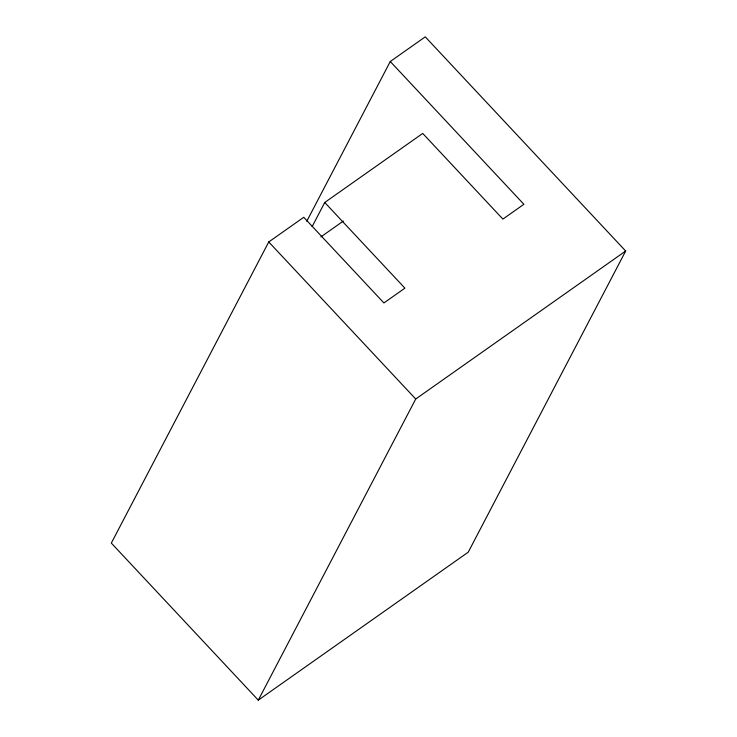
<?xml version="1.0" encoding="UTF-8"?>
<svg xmlns="http://www.w3.org/2000/svg" width="737" height="737" viewBox="0 0 737 737"><rect width="100%" height="100%" fill="white"/><g stroke="black" fill="none" stroke-linecap="round" stroke-linejoin="round"><path stroke-width="1.11" d="M390.278 61.512L523.887 204.296L502.883 219.092L422.725 133.425L324.741 202.482L404.908 288.158L383.913 302.953L303.745 217.286L268.756 241.948L111.324 543.086L258.291 700.15L468.244 552.17L625.676 251.022L425.267 36.85L390.278 61.512L306.776 221.238M312.147 226.572L324.741 202.482M258.291 700.15L415.723 399.012L625.676 251.022M320.899 236.89L343.295 221.1M268.756 241.948L415.723 399.012"/></g></svg>
